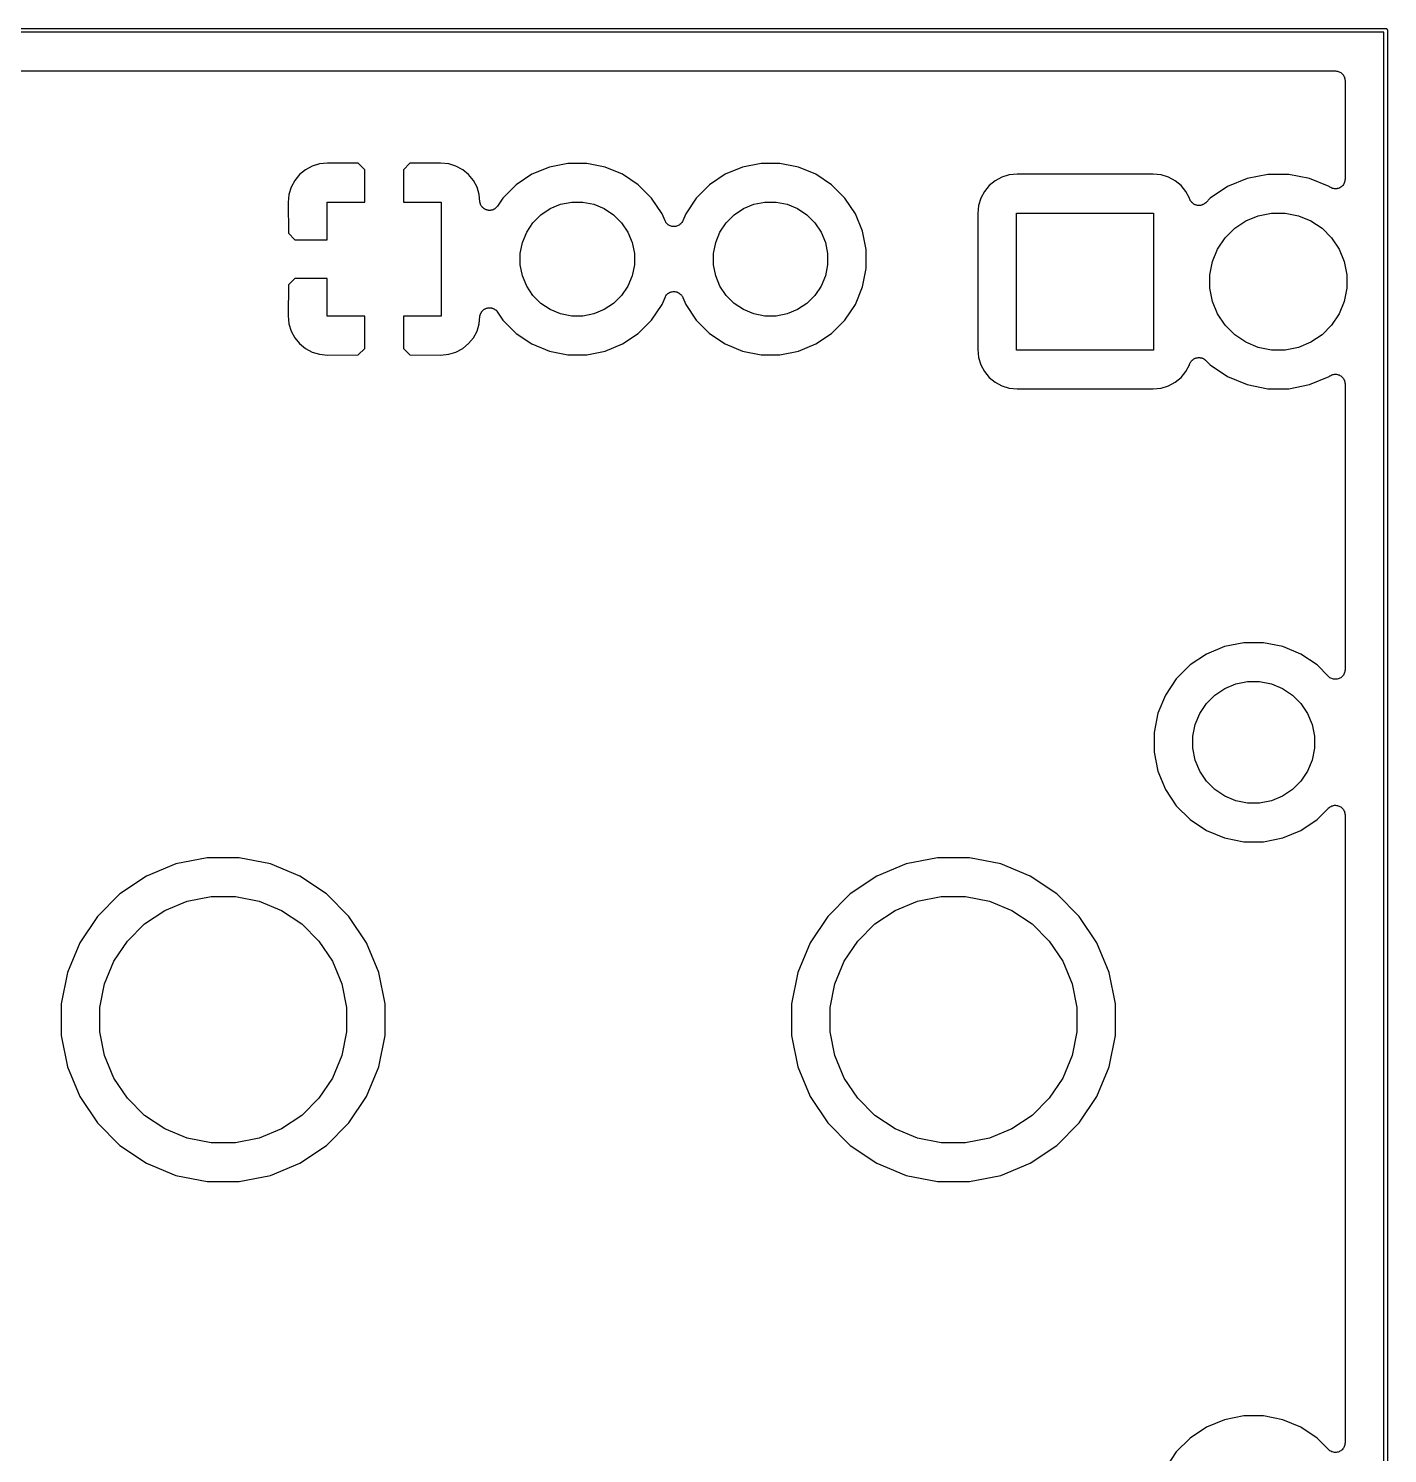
# Model space of a CAD drawing. Extents: x 19 to 115, y -142 to -17.
# Drawn here: x 97.56 to 115.42, y -35.38 to -16.65 of the extents above; entities that cross this region are included whole.
import ezdxf

# ---------------------------------------------------------------- set-up
doc = ezdxf.new("R2010")
doc.units = 0
doc.layers.add('BLACK', color=7, linetype='CONTINUOUS')

msp = doc.modelspace()

# ---------------------------------------------------------------- linework, layer by layer
at = {"layer": 'BLACK', "linetype": 'CONTINUOUS'}
for p, q in [((19.4312, -16.655), (115.399, -16.655)), ((115.399, -16.655), (115.4, -16.6549)), ((115.4, -16.6549), (115.401, -16.655)), ((115.401, -16.655), (115.401, -16.655)), ((115.401, -16.655), (115.405, -16.6554)), ((115.405, -16.6554), (115.41, -16.6568)), ((115.41, -16.6568), (115.414, -16.6591)), ((115.414, -16.6591), (115.418, -16.6622)), ((115.418, -16.6622), (115.421, -16.666)), ((115.421, -16.666), (115.423, -16.6704)), ((115.375, -16.705), (19.455, -16.705)), ((115.375, -142.215), (115.375, -16.705)), ((115.423, -16.6704), (115.425, -16.6751)), ((115.425, -16.6751), (115.425, -16.68)), ((115.425, -16.68), (115.425, -16.6812)), ((115.425, -16.6812), (115.425, -142.239)), ((20.09, -17.213), (114.74, -17.213)), ((114.74, -17.213), (114.741, -17.213)), ((114.741, -17.213), (114.741, -17.213)), ((114.741, -17.213), (114.741, -17.213)), ((114.741, -17.213), (114.742, -17.213)), ((114.742, -17.213), (114.754, -17.2143)), ((114.754, -17.2143), (114.766, -17.2156)), ((114.766, -17.2156), (114.766, -17.2157)), ((114.766, -17.2157), (114.766, -17.2158)), ((114.766, -17.2158), (114.778, -17.2194)), ((114.778, -17.2194), (114.789, -17.2229)), ((114.789, -17.2229), (114.79, -17.2231)), ((114.79, -17.2231), (114.79, -17.2233)), ((114.79, -17.2233), (114.8, -17.229)), ((114.8, -17.229), (114.811, -17.2347)), ((114.811, -17.2347), (114.811, -17.235)), ((114.811, -17.235), (114.812, -17.2352)), ((114.812, -17.2352), (114.821, -17.2429)), ((114.821, -17.2429), (114.83, -17.2505)), ((114.83, -17.2505), (114.83, -17.2509)), ((114.83, -17.2509), (114.831, -17.2511)), ((114.831, -17.2511), (114.838, -17.2605)), ((114.838, -17.2605), (114.846, -17.2697)), ((114.846, -17.2697), (114.846, -17.2701)), ((114.846, -17.2701), (114.846, -17.2705)), ((114.846, -17.2705), (114.852, -17.2811)), ((114.852, -17.2811), (114.857, -17.2916)), ((114.857, -17.2916), (114.858, -17.292)), ((114.858, -17.292), (114.858, -17.2924)), ((114.858, -17.2924), (114.861, -17.3039)), ((114.861, -17.3039), (114.865, -17.3153)), ((114.865, -17.3153), (114.865, -17.3158)), ((114.865, -17.3158), (114.865, -17.3162)), ((114.865, -17.3162), (114.866, -17.3281)), ((114.866, -17.3281), (114.867, -17.34)), ((114.867, -17.34), (114.867, -18.635)), ((101.201, -18.5106), (101.124, -18.5741)), ((101.29, -18.4634), (101.201, -18.5106)), ((101.385, -18.4344), (101.29, -18.4634)), ((101.491, -18.424), (101.385, -18.4344)), ((101.896, -18.4267), (101.491, -18.424)), ((101.981, -18.5114), (101.896, -18.4267)), ((101.981, -18.935), (101.981, -18.5114)), ((102.574, -18.4267), (102.489, -18.5114)), ((102.489, -18.5114), (102.489, -18.935)), ((102.979, -18.424), (102.574, -18.4267)), ((103.085, -18.4343), (102.979, -18.424)), ((103.18, -18.4634), (103.085, -18.4343)), ((103.269, -18.5106), (103.18, -18.4634)), ((103.346, -18.5741), (103.269, -18.5106)), ((104.408, -18.4753), (104.179, -18.5702)), ((104.651, -18.427), (104.408, -18.4753)), ((104.899, -18.427), (104.651, -18.427)), ((105.142, -18.4753), (104.899, -18.427)), ((105.371, -18.5702), (105.142, -18.4753)), ((106.948, -18.4753), (106.719, -18.5702)), ((107.191, -18.427), (106.948, -18.4753)), ((107.439, -18.427), (107.191, -18.427)), ((107.682, -18.4753), (107.439, -18.427)), ((107.911, -18.5702), (107.682, -18.4753)), ((101.061, -18.6514), (101.013, -18.7397)), ((101.124, -18.5741), (101.061, -18.6514)), ((103.409, -18.6514), (103.346, -18.5741)), ((103.457, -18.7397), (103.409, -18.6514)), ((103.973, -18.7079), (103.798, -18.8831)), ((104.179, -18.5702), (103.973, -18.7079)), ((105.577, -18.7078), (105.371, -18.5702)), ((105.752, -18.8831), (105.577, -18.7078)), ((106.513, -18.7079), (106.338, -18.8831)), ((106.719, -18.5702), (106.513, -18.7079)), ((108.117, -18.7078), (107.911, -18.5702)), ((108.292, -18.8831), (108.117, -18.7078)), ((110.189, -18.7191), (110.126, -18.7964)), ((110.266, -18.6556), (110.189, -18.7191)), ((110.355, -18.6084), (110.266, -18.6556)), ((110.45, -18.5794), (110.355, -18.6084)), ((110.556, -18.5689), (110.45, -18.5794)), ((112.344, -18.5689), (110.556, -18.5689)), ((112.45, -18.5793), (112.344, -18.5689)), ((112.545, -18.6084), (112.45, -18.5793)), ((112.634, -18.6556), (112.545, -18.6084)), ((112.711, -18.7191), (112.634, -18.6556)), ((112.774, -18.7964), (112.711, -18.7191)), ((113.579, -18.6261), (113.323, -18.7322)), ((113.851, -18.572), (113.579, -18.6261)), ((114.129, -18.572), (113.851, -18.572)), ((114.401, -18.6261), (114.129, -18.572)), ((114.657, -18.7322), (114.401, -18.6261)), ((114.829, -18.7257), (114.819, -18.7333)), ((114.837, -18.7159), (114.829, -18.7254)), ((114.829, -18.7254), (114.829, -18.7255)), ((114.829, -18.7255), (114.829, -18.7257)), ((114.845, -18.7068), (114.837, -18.7159)), ((114.851, -18.6956), (114.845, -18.7063)), ((114.845, -18.7063), (114.845, -18.7065)), ((114.845, -18.7065), (114.845, -18.7068)), ((114.857, -18.685), (114.851, -18.6956)), ((114.861, -18.6731), (114.857, -18.6845)), ((114.857, -18.6845), (114.857, -18.6848)), ((114.857, -18.6848), (114.857, -18.685)), ((114.864, -18.6614), (114.861, -18.6731)), ((114.866, -18.649), (114.864, -18.6609)), ((114.864, -18.6609), (114.864, -18.6611)), ((114.864, -18.6611), (114.864, -18.6614)), ((114.867, -18.6368), (114.866, -18.649)), ((114.867, -18.635), (114.867, -18.6362)), ((114.867, -18.6362), (114.867, -18.6362)), ((114.867, -18.6362), (114.867, -18.6362)), ((114.867, -18.6362), (114.867, -18.6368)), ((100.984, -18.8354), (100.974, -18.9408)), ((101.013, -18.7397), (100.984, -18.8354)), ((103.486, -18.8354), (103.457, -18.7397)), ((103.495, -18.9309), (103.486, -18.8354)), ((103.798, -18.8831), (103.727, -18.989)), ((105.89, -19.0891), (105.752, -18.8831)), ((106.338, -18.8831), (106.2, -19.0891)), ((108.43, -19.0891), (108.292, -18.8831)), ((110.078, -18.8847), (110.049, -18.9804)), ((110.126, -18.7964), (110.078, -18.8847)), ((112.822, -18.8847), (112.774, -18.7964)), ((112.824, -18.891), (112.822, -18.8847)), ((112.826, -18.8965), (112.824, -18.891)), ((112.827, -18.9021), (112.826, -18.8965)), ((112.831, -18.9079), (112.827, -18.9021)), ((112.833, -18.9139), (112.831, -18.9079)), ((113.092, -18.8863), (113.035, -18.9439)), ((113.323, -18.7322), (113.092, -18.8863)), ((114.669, -18.7406), (114.657, -18.7322)), ((114.68, -18.7463), (114.669, -18.7406)), ((114.691, -18.7521), (114.68, -18.7463)), ((114.691, -18.7522), (114.691, -18.7521)), ((114.691, -18.7523), (114.691, -18.7522)), ((114.703, -18.7558), (114.691, -18.7523)), ((114.714, -18.7594), (114.703, -18.7558)), ((114.715, -18.7594), (114.714, -18.7594)), ((114.715, -18.7595), (114.715, -18.7594)), ((114.727, -18.7607), (114.715, -18.7595)), ((114.739, -18.762), (114.727, -18.7607)), ((114.74, -18.762), (114.739, -18.762)), ((114.739, -18.762), (114.739, -18.762)), ((114.752, -18.7608), (114.74, -18.762)), ((114.764, -18.7598), (114.752, -18.7608)), ((114.776, -18.7561), (114.764, -18.7597)), ((114.764, -18.7597), (114.764, -18.7597)), ((114.764, -18.7597), (114.764, -18.7598)), ((114.788, -18.7528), (114.776, -18.7561)), ((114.799, -18.7469), (114.788, -18.7525)), ((114.788, -18.7525), (114.788, -18.7526)), ((114.788, -18.7526), (114.788, -18.7528)), ((114.81, -18.7413), (114.799, -18.7469)), ((114.819, -18.7333), (114.81, -18.741)), ((114.81, -18.741), (114.81, -18.7411)), ((114.81, -18.7411), (114.81, -18.7413)), ((100.974, -18.9408), (100.977, -19.3463)), ((101.485, -19.431), (101.485, -18.935)), ((101.485, -18.935), (101.981, -18.935)), ((102.489, -18.935), (102.985, -18.935)), ((102.985, -18.935), (102.985, -20.435)), ((103.496, -18.9368), (103.495, -18.9309)), ((103.497, -18.9428), (103.496, -18.9368)), ((103.499, -18.949), (103.497, -18.9428)), ((103.5, -18.9552), (103.499, -18.949)), ((103.502, -18.9608), (103.5, -18.9552)), ((103.504, -18.9666), (103.502, -18.9608)), ((103.507, -18.9722), (103.504, -18.9666)), ((103.509, -18.9782), (103.507, -18.9722)), ((103.513, -18.9832), (103.509, -18.9782)), ((103.515, -18.9885), (103.513, -18.9832)), ((103.52, -18.9935), (103.515, -18.9885)), ((103.523, -18.9988), (103.52, -18.9935)), ((103.527, -19.0031), (103.523, -18.9988)), ((103.531, -19.0077), (103.527, -19.0031)), ((103.536, -19.0118), (103.531, -19.0077)), ((103.541, -19.0164), (103.536, -19.0118)), ((103.546, -19.0197), (103.541, -19.0164)), ((103.55, -19.0236), (103.546, -19.0197)), ((103.556, -19.0266), (103.55, -19.0236)), ((103.561, -19.0302), (103.556, -19.0266)), ((103.567, -19.0326), (103.561, -19.0302)), ((103.572, -19.0354), (103.567, -19.0326)), ((103.578, -19.0373), (103.572, -19.0354)), ((103.584, -19.0398), (103.578, -19.0373)), ((103.59, -19.041), (103.584, -19.0398)), ((103.596, -19.0428), (103.59, -19.041)), ((103.602, -19.0435), (103.596, -19.0428)), ((103.608, -19.0448), (103.602, -19.0435)), ((103.614, -19.0448), (103.608, -19.0448)), ((103.62, -19.0455), (103.614, -19.0448)), ((103.627, -19.0449), (103.62, -19.0455)), ((103.633, -19.045), (103.627, -19.0449)), ((103.639, -19.0438), (103.633, -19.045)), ((103.645, -19.0433), (103.639, -19.0438)), ((103.651, -19.0415), (103.645, -19.0433)), ((103.657, -19.0403), (103.651, -19.0415)), ((103.663, -19.038), (103.657, -19.0403)), ((103.669, -19.0364), (103.663, -19.038)), ((103.674, -19.0334), (103.669, -19.0364)), ((103.68, -19.031), (103.674, -19.0334)), ((103.685, -19.0277), (103.68, -19.031)), ((103.691, -19.0249), (103.685, -19.0277)), ((103.696, -19.0209), (103.691, -19.0249)), ((103.701, -19.0174), (103.696, -19.0209)), ((103.705, -19.0132), (103.701, -19.0174)), ((103.71, -19.0095), (103.705, -19.0132)), ((103.714, -19.0046), (103.71, -19.0095)), ((103.719, -19.0001), (103.714, -19.0046)), ((103.722, -18.9951), (103.719, -19.0001)), ((103.726, -18.9905), (103.722, -18.9951)), ((103.727, -18.989), (103.726, -18.9905)), ((104.297, -19.1024), (104.42, -19.0204)), ((104.42, -19.0204), (104.556, -18.9638)), ((104.556, -18.9638), (104.701, -18.935)), ((104.701, -18.935), (104.849, -18.935)), ((104.849, -18.935), (104.994, -18.9638)), ((104.994, -18.9638), (105.13, -19.0204)), ((105.13, -19.0204), (105.253, -19.1024)), ((105.928, -19.1805), (105.89, -19.0891)), ((106.2, -19.0891), (106.162, -19.1805)), ((106.837, -19.1024), (106.96, -19.0204)), ((106.96, -19.0204), (107.096, -18.9638)), ((107.096, -18.9638), (107.241, -18.935)), ((107.241, -18.935), (107.389, -18.935)), ((107.389, -18.935), (107.534, -18.9638)), ((107.534, -18.9638), (107.67, -19.0204)), ((107.67, -19.0204), (107.793, -19.1024)), ((108.525, -19.3181), (108.43, -19.0891)), ((110.049, -18.9804), (110.039, -19.0862)), ((110.039, -19.0862), (110.039, -20.8738)), ((110.55, -20.88), (110.55, -19.08)), ((110.55, -19.08), (112.35, -19.08)), ((112.35, -19.08), (112.35, -20.88)), ((112.836, -18.9188), (112.833, -18.9139)), ((112.839, -18.924), (112.836, -18.9188)), ((112.843, -18.9291), (112.839, -18.924)), ((112.847, -18.9345), (112.843, -18.9291)), ((112.851, -18.9387), (112.847, -18.9345)), ((112.855, -18.9433), (112.851, -18.9387)), ((112.86, -18.9475), (112.855, -18.9433)), ((112.864, -18.9521), (112.86, -18.9475)), ((112.869, -18.9554), (112.864, -18.9521)), ((112.874, -18.9592), (112.869, -18.9554)), ((112.879, -18.9623), (112.874, -18.9592)), ((112.885, -18.9659), (112.879, -18.9623)), ((112.89, -18.9682), (112.885, -18.9659)), ((112.895, -18.971), (112.89, -18.9682)), ((112.902, -18.973), (112.895, -18.971)), ((112.908, -18.9755), (112.902, -18.973)), ((112.913, -18.9767), (112.908, -18.9755)), ((112.919, -18.9784), (112.913, -18.9767)), ((112.926, -18.9791), (112.919, -18.9784)), ((112.932, -18.9804), (112.926, -18.9791)), ((112.938, -18.9805), (112.932, -18.9804)), ((112.944, -18.9811), (112.938, -18.9805)), ((112.95, -18.9806), (112.944, -18.9811)), ((112.957, -18.9806), (112.95, -18.9806)), ((112.963, -18.9795), (112.957, -18.9806)), ((112.968, -18.979), (112.963, -18.9795)), ((112.975, -18.9771), (112.968, -18.979)), ((112.981, -18.9759), (112.975, -18.9771)), ((112.987, -18.9737), (112.981, -18.9759)), ((112.992, -18.972), (112.987, -18.9737)), ((112.998, -18.969), (112.992, -18.972)), ((113.004, -18.9666), (112.998, -18.969)), ((113.009, -18.9634), (113.004, -18.9666)), ((113.014, -18.9606), (113.009, -18.9634)), ((113.019, -18.9566), (113.014, -18.9606)), ((113.025, -18.953), (113.019, -18.9566)), ((113.029, -18.9489), (113.025, -18.953)), ((113.034, -18.9452), (113.029, -18.9489)), ((113.035, -18.9439), (113.034, -18.9452)), ((113.727, -19.1146), (113.901, -19.08)), ((113.901, -19.08), (114.079, -19.08)), ((114.079, -19.08), (114.253, -19.1146)), ((104.11, -19.3297), (104.192, -19.2069)), ((104.192, -19.2069), (104.297, -19.1024)), ((105.253, -19.1024), (105.358, -19.2069)), ((105.358, -19.2069), (105.44, -19.3297)), ((105.933, -19.1912), (105.928, -19.1805)), ((105.939, -19.202), (105.933, -19.1912)), ((105.939, -19.2021), (105.939, -19.202)), ((105.939, -19.2023), (105.939, -19.2021)), ((105.947, -19.2116), (105.939, -19.2023)), ((105.955, -19.2212), (105.947, -19.2116)), ((105.955, -19.2213), (105.955, -19.2212)), ((105.955, -19.2215), (105.955, -19.2213)), ((105.964, -19.2291), (105.955, -19.2215)), ((105.974, -19.237), (105.964, -19.2291)), ((105.974, -19.2371), (105.974, -19.237)), ((105.974, -19.2373), (105.974, -19.2371)), ((105.985, -19.243), (105.974, -19.2373)), ((105.996, -19.2489), (105.985, -19.243)), ((105.996, -19.249), (105.996, -19.2489)), ((105.996, -19.2489), (105.996, -19.2489)), ((106.007, -19.2526), (105.996, -19.249)), ((106.019, -19.2562), (106.007, -19.2526)), ((106.019, -19.2563), (106.019, -19.2562)), ((106.02, -19.2563), (106.019, -19.2563)), ((106.032, -19.2576), (106.02, -19.2563)), ((106.044, -19.2589), (106.032, -19.2576)), ((106.056, -19.2578), (106.044, -19.2589)), ((106.044, -19.2589), (106.044, -19.2588)), ((106.044, -19.2588), (106.044, -19.2589)), ((106.069, -19.2567), (106.056, -19.2578)), ((106.081, -19.2532), (106.069, -19.2566)), ((106.069, -19.2566), (106.069, -19.2566)), ((106.069, -19.2566), (106.069, -19.2567)), ((106.092, -19.2497), (106.081, -19.2532)), ((106.093, -19.2496), (106.092, -19.2497)), ((106.103, -19.2439), (106.093, -19.2495)), ((106.093, -19.2495), (106.093, -19.2496)), ((106.114, -19.2383), (106.103, -19.2439)), ((106.115, -19.2381), (106.114, -19.2383)), ((106.124, -19.2305), (106.115, -19.238)), ((106.115, -19.238), (106.115, -19.2381)), ((106.134, -19.2228), (106.124, -19.2305)), ((106.142, -19.2133), (106.134, -19.2225)), ((106.134, -19.2225), (106.134, -19.2226)), ((106.134, -19.2226), (106.134, -19.2228)), ((106.15, -19.2038), (106.142, -19.2133)), ((106.156, -19.1928), (106.15, -19.2034)), ((106.15, -19.2034), (106.15, -19.2036)), ((106.15, -19.2036), (106.15, -19.2038)), ((106.162, -19.1821), (106.156, -19.1928)), ((106.162, -19.1805), (106.162, -19.1817)), ((106.162, -19.1817), (106.162, -19.1817)), ((106.162, -19.1817), (106.162, -19.1817)), ((106.162, -19.1817), (106.162, -19.1821)), ((106.65, -19.3297), (106.732, -19.2069)), ((106.732, -19.2069), (106.837, -19.1024)), ((107.793, -19.1024), (107.898, -19.2069)), ((107.898, -19.2069), (107.98, -19.3297)), ((113.291, -19.4063), (113.416, -19.2809)), ((113.416, -19.2809), (113.564, -19.1824)), ((113.564, -19.1824), (113.727, -19.1146)), ((114.253, -19.1146), (114.416, -19.1824)), ((114.416, -19.1824), (114.564, -19.2809)), ((114.564, -19.2809), (114.689, -19.4063)), ((100.977, -19.3463), (101.061, -19.431)), ((101.061, -19.431), (101.485, -19.431)), ((104.025, -19.6111), (104.054, -19.4662)), ((104.054, -19.4662), (104.11, -19.3297)), ((105.44, -19.3297), (105.496, -19.4662)), ((105.496, -19.4662), (105.525, -19.6111)), ((106.565, -19.6111), (106.594, -19.4662)), ((106.594, -19.4662), (106.65, -19.3297)), ((107.98, -19.3297), (108.036, -19.4662)), ((108.036, -19.4662), (108.065, -19.6111)), ((108.573, -19.5611), (108.525, -19.3181)), ((113.192, -19.5537), (113.291, -19.4063)), ((114.689, -19.4063), (114.788, -19.5537)), ((104.025, -19.7589), (104.025, -19.6111)), ((105.525, -19.6111), (105.525, -19.7589)), ((106.565, -19.7589), (106.565, -19.6111)), ((108.065, -19.6111), (108.065, -19.7589)), ((108.573, -19.8089), (108.573, -19.5611)), ((113.125, -19.7175), (113.192, -19.5537)), ((114.788, -19.5537), (114.855, -19.7175)), ((104.054, -19.9038), (104.025, -19.7589)), ((105.525, -19.7589), (105.496, -19.9038)), ((106.594, -19.9038), (106.565, -19.7589)), ((108.065, -19.7589), (108.036, -19.9038)), ((108.525, -20.0519), (108.573, -19.8089)), ((113.09, -19.8914), (113.125, -19.7175)), ((114.855, -19.7175), (114.89, -19.8914)), ((100.977, -20.0237), (100.974, -20.4292)), ((101.061, -19.939), (100.977, -20.0237)), ((101.485, -19.939), (101.061, -19.939)), ((101.485, -20.435), (101.485, -19.939)), ((104.11, -20.0403), (104.054, -19.9038)), ((105.496, -19.9038), (105.44, -20.0403)), ((106.65, -20.0403), (106.594, -19.9038)), ((108.036, -19.9038), (107.98, -20.0403)), ((113.09, -20.0686), (113.09, -19.8914)), ((114.89, -19.8914), (114.89, -20.0686)), ((104.192, -20.1631), (104.11, -20.0403)), ((104.297, -20.2676), (104.192, -20.1631)), ((105.358, -20.1631), (105.253, -20.2676)), ((105.44, -20.0403), (105.358, -20.1631)), ((105.89, -20.2809), (105.928, -20.1895)), ((105.928, -20.1879), (105.934, -20.1773)), ((105.928, -20.1883), (105.928, -20.1879)), ((105.928, -20.1895), (105.928, -20.1883)), ((105.928, -20.1883), (105.928, -20.1883)), ((105.928, -20.1883), (105.928, -20.1883)), ((105.934, -20.1773), (105.94, -20.1666)), ((105.94, -20.1662), (105.948, -20.1569)), ((105.94, -20.1664), (105.94, -20.1662)), ((105.94, -20.1666), (105.94, -20.1664)), ((105.948, -20.1569), (105.956, -20.1475)), ((105.956, -20.1472), (105.966, -20.1395)), ((105.956, -20.1474), (105.956, -20.1472)), ((105.956, -20.1475), (105.956, -20.1474)), ((105.966, -20.1395), (105.975, -20.132)), ((105.975, -20.1319), (105.976, -20.1317)), ((105.975, -20.132), (105.975, -20.1319)), ((105.976, -20.1317), (105.987, -20.126)), ((105.987, -20.126), (105.997, -20.1205)), ((105.997, -20.1204), (105.998, -20.1203)), ((105.997, -20.1205), (105.997, -20.1204)), ((105.998, -20.1203), (106.009, -20.1169)), ((106.009, -20.1169), (106.021, -20.1134)), ((106.021, -20.1133), (106.033, -20.1123)), ((106.021, -20.1134), (106.021, -20.1133)), ((106.021, -20.1134), (106.021, -20.1134)), ((106.033, -20.1123), (106.046, -20.1111)), ((106.046, -20.1111), (106.046, -20.1112)), ((106.046, -20.1112), (106.046, -20.1111)), ((106.046, -20.1111), (106.058, -20.1124)), ((106.058, -20.1124), (106.07, -20.1137)), ((106.07, -20.1137), (106.071, -20.1137)), ((106.071, -20.1137), (106.071, -20.1138)), ((106.071, -20.1138), (106.082, -20.1174)), ((106.082, -20.1174), (106.094, -20.121)), ((106.094, -20.121), (106.094, -20.1211)), ((106.094, -20.1211), (106.094, -20.1211)), ((106.094, -20.1211), (106.105, -20.1269)), ((106.105, -20.1269), (106.116, -20.1327)), ((106.116, -20.1327), (106.116, -20.1329)), ((106.116, -20.1329), (106.116, -20.133)), ((106.116, -20.133), (106.125, -20.1406)), ((106.125, -20.1406), (106.135, -20.1485)), ((106.135, -20.1485), (106.135, -20.1487)), ((106.135, -20.1487), (106.135, -20.1488)), ((106.135, -20.1488), (106.143, -20.1582)), ((106.143, -20.1582), (106.151, -20.1677)), ((106.151, -20.1677), (106.151, -20.1679)), ((106.151, -20.1679), (106.151, -20.168)), ((106.151, -20.168), (106.157, -20.1787)), ((106.157, -20.1787), (106.162, -20.1895)), ((106.162, -20.1895), (106.2, -20.2809)), ((106.732, -20.1631), (106.65, -20.0403)), ((106.837, -20.2676), (106.732, -20.1631)), ((107.898, -20.1631), (107.793, -20.2676)), ((107.98, -20.0403), (107.898, -20.1631)), ((108.43, -20.2809), (108.525, -20.0519)), ((113.125, -20.2425), (113.09, -20.0686)), ((114.89, -20.0686), (114.855, -20.2425)), ((103.5, -20.4131), (103.503, -20.4075)), ((103.503, -20.4075), (103.505, -20.4018)), ((103.505, -20.4018), (103.508, -20.3962)), ((103.508, -20.3962), (103.51, -20.3903)), ((103.51, -20.3903), (103.514, -20.3853)), ((103.514, -20.3853), (103.516, -20.38)), ((103.516, -20.38), (103.521, -20.3751)), ((103.521, -20.3751), (103.524, -20.3698)), ((103.524, -20.3698), (103.528, -20.3656)), ((103.528, -20.3656), (103.532, -20.361)), ((103.532, -20.361), (103.537, -20.357)), ((103.537, -20.357), (103.542, -20.3525)), ((103.542, -20.3525), (103.547, -20.3492)), ((103.547, -20.3492), (103.552, -20.3454)), ((103.552, -20.3454), (103.557, -20.3424)), ((103.557, -20.3424), (103.563, -20.3389)), ((103.563, -20.3389), (103.568, -20.3367)), ((103.568, -20.3367), (103.574, -20.3339)), ((103.574, -20.3339), (103.58, -20.3321)), ((103.58, -20.3321), (103.586, -20.3297)), ((103.586, -20.3297), (103.592, -20.3285)), ((103.592, -20.3285), (103.597, -20.3268)), ((103.597, -20.3268), (103.604, -20.3262)), ((103.604, -20.3262), (103.61, -20.325)), ((103.61, -20.325), (103.616, -20.3251)), ((103.616, -20.3251), (103.622, -20.3245)), ((103.622, -20.3245), (103.628, -20.3252)), ((103.628, -20.3252), (103.635, -20.3252)), ((103.635, -20.3252), (103.641, -20.3264)), ((103.641, -20.3264), (103.647, -20.327)), ((103.647, -20.327), (103.653, -20.3289)), ((103.653, -20.3289), (103.659, -20.3302)), ((103.659, -20.3302), (103.665, -20.3325)), ((103.665, -20.3325), (103.67, -20.3343)), ((103.67, -20.3343), (103.676, -20.3373)), ((103.676, -20.3373), (103.682, -20.3398)), ((103.682, -20.3398), (103.687, -20.3432)), ((103.687, -20.3432), (103.692, -20.346)), ((103.692, -20.346), (103.697, -20.3501)), ((103.697, -20.3501), (103.702, -20.3537)), ((103.702, -20.3537), (103.707, -20.358)), ((103.707, -20.358), (103.711, -20.3618)), ((103.711, -20.3618), (103.715, -20.3667)), ((103.715, -20.3667), (103.72, -20.3713)), ((103.72, -20.3713), (103.723, -20.3763)), ((103.723, -20.3763), (103.727, -20.381)), ((103.727, -20.381), (103.798, -20.4869)), ((104.42, -20.3496), (104.297, -20.2676)), ((104.556, -20.4062), (104.42, -20.3496)), ((104.701, -20.435), (104.556, -20.4062)), ((104.994, -20.4062), (104.849, -20.435)), ((105.13, -20.3496), (104.994, -20.4062)), ((105.253, -20.2676), (105.13, -20.3496)), ((105.752, -20.4869), (105.89, -20.2809)), ((106.2, -20.2809), (106.338, -20.4869)), ((106.96, -20.3496), (106.837, -20.2676)), ((107.096, -20.4062), (106.96, -20.3496)), ((107.241, -20.435), (107.096, -20.4062)), ((107.534, -20.4062), (107.389, -20.435)), ((107.67, -20.3496), (107.534, -20.4062)), ((107.793, -20.2676), (107.67, -20.3496)), ((108.292, -20.4869), (108.43, -20.2809)), ((113.192, -20.4063), (113.125, -20.2425)), ((113.291, -20.5537), (113.192, -20.4063)), ((114.788, -20.4063), (114.689, -20.5537)), ((114.855, -20.2425), (114.788, -20.4063)), ((100.974, -20.4292), (100.984, -20.5346)), ((100.984, -20.5346), (101.013, -20.6303)), ((101.981, -20.435), (101.485, -20.435)), ((101.981, -20.8586), (101.981, -20.435)), ((102.985, -20.435), (102.489, -20.435)), ((102.489, -20.435), (102.489, -20.8586)), ((103.457, -20.6303), (103.486, -20.5346)), ((103.486, -20.5346), (103.495, -20.4391)), ((103.495, -20.4373), (103.496, -20.4314)), ((103.495, -20.4391), (103.495, -20.4373)), ((103.496, -20.4314), (103.497, -20.4254)), ((103.497, -20.4254), (103.499, -20.4193)), ((103.499, -20.4193), (103.5, -20.4131)), ((103.798, -20.4869), (103.973, -20.6621)), ((104.849, -20.435), (104.701, -20.435)), ((105.577, -20.6622), (105.752, -20.4869)), ((106.338, -20.4869), (106.513, -20.6621)), ((107.389, -20.435), (107.241, -20.435)), ((108.117, -20.6622), (108.292, -20.4869)), ((113.416, -20.6791), (113.291, -20.5537)), ((114.689, -20.5537), (114.564, -20.6791)), ((101.013, -20.6303), (101.061, -20.7186)), ((101.061, -20.7186), (101.124, -20.7959)), ((103.346, -20.7959), (103.409, -20.7186)), ((103.409, -20.7186), (103.457, -20.6303)), ((103.973, -20.6621), (104.179, -20.7998)), ((105.371, -20.7998), (105.577, -20.6622)), ((106.513, -20.6621), (106.719, -20.7998)), ((107.911, -20.7998), (108.117, -20.6622)), ((113.564, -20.7776), (113.416, -20.6791)), ((113.727, -20.8454), (113.564, -20.7776)), ((114.416, -20.7776), (114.253, -20.8454)), ((114.564, -20.6791), (114.416, -20.7776)), ((101.124, -20.7959), (101.201, -20.8594)), ((101.201, -20.8594), (101.29, -20.9066)), ((101.29, -20.9066), (101.385, -20.9356)), ((101.385, -20.9356), (101.491, -20.946)), ((101.491, -20.946), (101.896, -20.9433)), ((101.896, -20.9433), (101.981, -20.8586)), ((102.489, -20.8586), (102.574, -20.9433)), ((102.574, -20.9433), (102.979, -20.946)), ((102.979, -20.946), (103.085, -20.9356)), ((103.085, -20.9356), (103.18, -20.9066)), ((103.18, -20.9066), (103.269, -20.8594)), ((103.269, -20.8594), (103.346, -20.7959)), ((104.179, -20.7998), (104.408, -20.8947)), ((104.408, -20.8947), (104.651, -20.943)), ((104.651, -20.943), (104.899, -20.943)), ((104.899, -20.943), (105.142, -20.8947)), ((105.142, -20.8947), (105.371, -20.7998)), ((106.719, -20.7998), (106.948, -20.8947)), ((106.948, -20.8947), (107.191, -20.943)), ((107.191, -20.943), (107.439, -20.943)), ((107.439, -20.943), (107.682, -20.8947)), ((107.682, -20.8947), (107.911, -20.7998)), ((110.039, -20.8738), (110.049, -20.9796)), ((112.35, -20.88), (110.55, -20.88)), ((113.901, -20.88), (113.727, -20.8454)), ((114.079, -20.88), (113.901, -20.88)), ((114.253, -20.8454), (114.079, -20.88)), ((110.049, -20.9796), (110.078, -21.0753)), ((110.078, -21.0753), (110.126, -21.1636)), ((112.774, -21.1636), (112.822, -21.0753)), ((112.822, -21.0753), (112.824, -21.069)), ((112.824, -21.0673), (112.826, -21.0619)), ((112.824, -21.069), (112.824, -21.0673)), ((112.826, -21.0619), (112.828, -21.0562)), ((112.828, -21.0562), (112.831, -21.0505)), ((112.831, -21.0505), (112.834, -21.0445)), ((112.834, -21.0445), (112.837, -21.0397)), ((112.837, -21.0397), (112.84, -21.0345)), ((112.84, -21.0345), (112.844, -21.0295)), ((112.844, -21.0295), (112.848, -21.0241)), ((112.848, -21.0241), (112.852, -21.02)), ((112.852, -21.02), (112.856, -21.0154)), ((112.856, -21.0154), (112.861, -21.0113)), ((112.861, -21.0113), (112.866, -21.0068)), ((112.866, -21.0068), (112.871, -21.0036)), ((112.871, -21.0036), (112.875, -20.9998)), ((112.875, -20.9998), (112.881, -20.9968)), ((112.881, -20.9968), (112.886, -20.9932)), ((112.886, -20.9932), (112.892, -20.991)), ((112.892, -20.991), (112.897, -20.9883)), ((112.897, -20.9883), (112.903, -20.9864)), ((112.903, -20.9864), (112.909, -20.984)), ((112.909, -20.984), (112.915, -20.9829)), ((112.915, -20.9829), (112.921, -20.9812)), ((112.921, -20.9812), (112.927, -20.9806)), ((112.927, -20.9806), (112.934, -20.9794)), ((112.934, -20.9794), (112.94, -20.9794)), ((112.94, -20.9794), (112.945, -20.9789)), ((112.945, -20.9789), (112.952, -20.9795)), ((112.952, -20.9795), (112.959, -20.9796)), ((112.959, -20.9796), (112.964, -20.9808)), ((112.964, -20.9808), (112.97, -20.9814)), ((112.97, -20.9814), (112.976, -20.9833)), ((112.976, -20.9833), (112.983, -20.9846)), ((112.983, -20.9846), (112.988, -20.9869)), ((112.988, -20.9869), (112.994, -20.9886)), ((112.994, -20.9886), (113, -20.9917)), ((113, -20.9917), (113.006, -20.9942)), ((113.006, -20.9942), (113.011, -20.9975)), ((113.011, -20.9975), (113.016, -21.0003)), ((113.016, -21.0003), (113.021, -21.0045)), ((113.021, -21.0045), (113.026, -21.0081)), ((113.026, -21.0081), (113.03, -21.0123)), ((113.03, -21.0123), (113.035, -21.0161)), ((113.035, -21.0161), (113.092, -21.0737)), ((113.092, -21.0737), (113.323, -21.2278)), ((110.126, -21.1636), (110.189, -21.2409)), ((110.189, -21.2409), (110.266, -21.3044)), ((110.266, -21.3044), (110.355, -21.3516)), ((112.545, -21.3516), (112.634, -21.3044)), ((112.634, -21.3044), (112.711, -21.2409)), ((112.711, -21.2409), (112.774, -21.1636)), ((113.323, -21.2278), (113.579, -21.3339)), ((113.579, -21.3339), (113.851, -21.388)), ((114.129, -21.388), (114.401, -21.3339)), ((114.401, -21.3339), (114.657, -21.2278)), ((114.657, -21.2278), (114.669, -21.2194)), ((114.669, -21.2194), (114.67, -21.2187)), ((114.67, -21.2187), (114.671, -21.2184)), ((114.67, -21.2187), (114.67, -21.2187)), ((114.67, -21.2187), (114.67, -21.2187)), ((114.671, -21.2184), (114.682, -21.2128)), ((114.682, -21.2128), (114.692, -21.2072)), ((114.692, -21.2072), (114.693, -21.2072)), ((114.693, -21.207), (114.705, -21.2036)), ((114.693, -21.2072), (114.693, -21.207)), ((114.705, -21.2036), (114.716, -21.2002)), ((114.716, -21.2002), (114.717, -21.2001)), ((114.716, -21.2002), (114.716, -21.2002)), ((114.717, -21.2001), (114.729, -21.1991)), ((114.729, -21.1991), (114.741, -21.198)), ((114.741, -21.198), (114.741, -21.198)), ((114.741, -21.198), (114.741, -21.198)), ((114.741, -21.198), (114.754, -21.1993)), ((114.754, -21.1993), (114.766, -21.2006)), ((114.766, -21.2006), (114.766, -21.2007)), ((114.766, -21.2007), (114.766, -21.2007)), ((114.766, -21.2007), (114.778, -21.2044)), ((114.778, -21.2044), (114.789, -21.2079)), ((114.789, -21.2079), (114.789, -21.208)), ((114.789, -21.208), (114.79, -21.2081)), ((114.79, -21.2081), (114.8, -21.214)), ((114.8, -21.214), (114.811, -21.2197)), ((114.811, -21.2197), (114.811, -21.2199)), ((114.811, -21.2199), (114.811, -21.22)), ((114.811, -21.22), (114.821, -21.2278)), ((114.821, -21.2278), (114.83, -21.2355)), ((114.83, -21.2355), (114.83, -21.2357)), ((114.83, -21.2357), (114.831, -21.2359)), ((114.831, -21.2359), (114.838, -21.2453)), ((114.838, -21.2453), (114.846, -21.2547)), ((114.846, -21.2547), (114.846, -21.255)), ((114.846, -21.255), (114.846, -21.2552)), ((114.846, -21.2552), (114.852, -21.2659)), ((114.852, -21.2659), (114.857, -21.2766)), ((114.857, -21.2766), (114.857, -21.2769)), ((114.857, -21.2769), (114.858, -21.2771)), ((114.858, -21.2771), (114.861, -21.2888)), ((114.861, -21.2888), (114.865, -21.3003)), ((114.865, -21.3003), (114.865, -21.3006)), ((114.865, -21.3006), (114.865, -21.3009)), ((114.865, -21.3009), (114.866, -21.3131)), ((114.866, -21.3131), (114.867, -21.325)), ((114.867, -21.325), (114.867, -25.0806)), ((110.355, -21.3516), (110.45, -21.3806)), ((110.45, -21.3806), (110.556, -21.3911)), ((110.556, -21.3911), (112.344, -21.3911)), ((112.344, -21.3911), (112.45, -21.3806)), ((112.45, -21.3806), (112.545, -21.3516)), ((113.851, -21.388), (114.129, -21.388)), ((113.045, -24.8759), (112.831, -25.019)), ((113.283, -24.7773), (113.045, -24.8759)), ((113.536, -24.727), (113.283, -24.7773)), ((113.794, -24.727), (113.536, -24.727)), ((114.047, -24.7773), (113.794, -24.727)), ((114.285, -24.8759), (114.047, -24.7773)), ((114.499, -25.019), (114.285, -24.8759)), ((112.831, -25.019), (112.649, -25.2012)), ((114.65, -25.1704), (114.499, -25.019)), ((114.867, -25.0824), (114.866, -25.0945)), ((114.867, -25.0806), (114.867, -25.0819)), ((114.867, -25.0819), (114.867, -25.0819)), ((114.867, -25.0819), (114.867, -25.082)), ((114.867, -25.082), (114.867, -25.0824)), ((112.649, -25.2012), (112.506, -25.4154)), ((113.286, -25.326), (113.432, -25.2657)), ((113.432, -25.2657), (113.586, -25.235)), ((113.586, -25.235), (113.744, -25.235)), ((113.744, -25.235), (113.898, -25.2657)), ((113.898, -25.2657), (114.044, -25.326)), ((114.66, -25.1782), (114.65, -25.1704)), ((114.669, -25.1859), (114.66, -25.1782)), ((114.669, -25.186), (114.669, -25.1859)), ((114.669, -25.1861), (114.669, -25.186)), ((114.68, -25.1918), (114.669, -25.1861)), ((114.691, -25.1977), (114.68, -25.1918)), ((114.691, -25.1979), (114.691, -25.1977)), ((114.691, -25.1977), (114.691, -25.1977)), ((114.703, -25.2014), (114.691, -25.1979)), ((114.714, -25.205), (114.703, -25.2014)), ((114.715, -25.205), (114.714, -25.205)), ((114.715, -25.2051), (114.715, -25.205)), ((114.727, -25.2063), (114.715, -25.2051)), ((114.739, -25.2076), (114.727, -25.2063)), ((114.74, -25.2076), (114.739, -25.2076)), ((114.739, -25.2076), (114.739, -25.2076)), ((114.752, -25.2065), (114.74, -25.2076)), ((114.764, -25.2054), (114.752, -25.2065)), ((114.776, -25.2018), (114.764, -25.2053)), ((114.764, -25.2053), (114.764, -25.2053)), ((114.764, -25.2053), (114.764, -25.2054)), ((114.788, -25.1984), (114.776, -25.2018)), ((114.799, -25.1925), (114.788, -25.1982)), ((114.788, -25.1982), (114.788, -25.1983)), ((114.788, -25.1983), (114.788, -25.1984)), ((114.81, -25.1869), (114.799, -25.1925)), ((114.819, -25.1789), (114.81, -25.1866)), ((114.81, -25.1866), (114.81, -25.1867)), ((114.81, -25.1867), (114.81, -25.1869)), ((114.829, -25.1713), (114.819, -25.1789)), ((114.837, -25.1616), (114.829, -25.171)), ((114.829, -25.171), (114.829, -25.1712)), ((114.829, -25.1712), (114.829, -25.1713)), ((114.845, -25.1524), (114.837, -25.1616)), ((114.851, -25.1413), (114.845, -25.152)), ((114.845, -25.152), (114.845, -25.1522)), ((114.845, -25.1522), (114.845, -25.1524)), ((114.857, -25.1306), (114.851, -25.1413)), ((114.861, -25.1187), (114.857, -25.1302)), ((114.857, -25.1302), (114.857, -25.1304)), ((114.857, -25.1304), (114.857, -25.1306)), ((114.864, -25.107), (114.861, -25.1187)), ((114.866, -25.0945), (114.864, -25.1066)), ((114.864, -25.1066), (114.864, -25.1068)), ((114.864, -25.1068), (114.864, -25.107)), ((112.506, -25.4154), (112.407, -25.6535)), ((113.044, -25.525), (113.155, -25.4136)), ((113.155, -25.4136), (113.286, -25.326)), ((114.044, -25.326), (114.175, -25.4136)), ((114.175, -25.4136), (114.286, -25.525)), ((112.407, -25.6535), (112.357, -25.9062)), ((112.956, -25.6561), (113.044, -25.525)), ((114.286, -25.525), (114.374, -25.6561)), ((112.865, -25.9562), (112.896, -25.8016)), ((112.896, -25.8016), (112.956, -25.6561)), ((114.374, -25.6561), (114.434, -25.8016)), ((114.434, -25.8016), (114.465, -25.9562)), ((112.357, -25.9062), (112.357, -26.1638)), ((112.865, -26.1138), (112.865, -25.9562)), ((114.465, -25.9562), (114.465, -26.1138)), ((112.357, -26.1638), (112.407, -26.4165)), ((112.896, -26.2684), (112.865, -26.1138)), ((114.465, -26.1138), (114.434, -26.2684)), ((112.956, -26.4139), (112.896, -26.2684)), ((114.434, -26.2684), (114.374, -26.4139)), ((112.407, -26.4165), (112.506, -26.6546)), ((113.044, -26.545), (112.956, -26.4139)), ((113.155, -26.6564), (113.044, -26.545)), ((114.286, -26.545), (114.175, -26.6564)), ((114.374, -26.4139), (114.286, -26.545)), ((112.506, -26.6546), (112.649, -26.8688)), ((113.286, -26.744), (113.155, -26.6564)), ((113.432, -26.8043), (113.286, -26.744)), ((114.044, -26.744), (113.898, -26.8043)), ((114.175, -26.6564), (114.044, -26.744)), ((112.649, -26.8688), (112.831, -27.051)), ((113.586, -26.835), (113.432, -26.8043)), ((113.744, -26.835), (113.586, -26.835)), ((113.898, -26.8043), (113.744, -26.835)), ((114.499, -27.051), (114.65, -26.8996)), ((114.65, -26.8996), (114.651, -26.8987)), ((114.651, -26.8983), (114.661, -26.8908)), ((114.651, -26.8986), (114.651, -26.8983)), ((114.651, -26.8987), (114.651, -26.8986)), ((114.651, -26.8987), (114.651, -26.8987)), ((114.661, -26.8908), (114.67, -26.8831)), ((114.67, -26.8831), (114.671, -26.883)), ((114.671, -26.8829), (114.682, -26.8773)), ((114.671, -26.883), (114.671, -26.8829)), ((114.682, -26.8773), (114.692, -26.8716)), ((114.692, -26.8716), (114.693, -26.8716)), ((114.693, -26.8715), (114.705, -26.868)), ((114.693, -26.8716), (114.693, -26.8715)), ((114.705, -26.868), (114.716, -26.8646)), ((114.716, -26.8646), (114.716, -26.8646)), ((114.716, -26.8646), (114.717, -26.8646)), ((114.717, -26.8646), (114.729, -26.8635)), ((114.729, -26.8635), (114.741, -26.8624)), ((114.741, -26.8624), (114.741, -26.8624)), ((114.741, -26.8624), (114.741, -26.8624)), ((114.741, -26.8624), (114.753, -26.8637)), ((114.753, -26.8637), (114.766, -26.865)), ((114.766, -26.865), (114.766, -26.8651)), ((114.766, -26.8651), (114.766, -26.8651)), ((114.766, -26.8651), (114.778, -26.8687)), ((114.778, -26.8687), (114.789, -26.8723)), ((114.789, -26.8723), (114.789, -26.8724)), ((114.789, -26.8724), (114.79, -26.8725)), ((114.79, -26.8725), (114.8, -26.8783)), ((114.8, -26.8783), (114.811, -26.8841)), ((114.811, -26.8841), (114.811, -26.8842)), ((114.811, -26.8842), (114.811, -26.8844)), ((114.811, -26.8844), (114.821, -26.8922)), ((114.821, -26.8922), (114.83, -26.8999)), ((114.83, -26.8999), (114.83, -26.9001)), ((114.83, -26.9001), (114.83, -26.9002)), ((114.83, -26.9002), (114.838, -26.9097)), ((114.838, -26.9097), (114.846, -26.9191)), ((114.846, -26.9191), (114.846, -26.9193)), ((114.846, -26.9193), (114.846, -26.9195)), ((114.846, -26.9195), (114.852, -26.9303)), ((114.852, -26.9303), (114.857, -26.941)), ((114.857, -26.941), (114.857, -26.9412)), ((114.857, -26.9412), (114.858, -26.9414)), ((114.858, -26.9414), (114.861, -26.953)), ((114.861, -26.953), (114.865, -26.9647)), ((114.865, -26.9647), (114.865, -26.965)), ((114.865, -26.965), (114.865, -26.9652)), ((114.865, -26.9652), (114.866, -26.9772)), ((112.831, -27.051), (113.045, -27.1941)), ((114.285, -27.1941), (114.499, -27.051)), ((114.866, -26.9772), (114.867, -26.9894)), ((114.867, -26.9894), (114.867, -35.2406)), ((113.045, -27.1941), (113.283, -27.2927)), ((113.283, -27.2927), (113.536, -27.343)), ((113.794, -27.343), (114.047, -27.2927)), ((114.047, -27.2927), (114.285, -27.1941)), ((113.536, -27.343), (113.794, -27.343)), ((99.4993, -27.6338), (99.112, -27.7942)), ((99.9104, -27.552), (99.4993, -27.6338)), ((100.33, -27.552), (99.9104, -27.552)), ((100.741, -27.6338), (100.33, -27.552)), ((101.128, -27.7942), (100.741, -27.6338)), ((109.099, -27.6338), (108.712, -27.7942)), ((109.51, -27.552), (109.099, -27.6338)), ((109.93, -27.552), (109.51, -27.552)), ((110.341, -27.6338), (109.93, -27.552)), ((110.728, -27.7942), (110.341, -27.6338)), ((99.112, -27.7942), (98.7635, -28.0271)), ((101.477, -28.0271), (101.128, -27.7942)), ((108.712, -27.7942), (108.363, -28.0271)), ((111.077, -28.0271), (110.728, -27.7942)), ((98.7635, -28.0271), (98.4671, -28.3235)), ((99.6475, -28.1223), (99.9604, -28.06)), ((99.9604, -28.06), (100.28, -28.06)), ((100.28, -28.06), (100.593, -28.1223)), ((101.773, -28.3235), (101.477, -28.0271)), ((108.363, -28.0271), (108.067, -28.3235)), ((109.247, -28.1223), (109.56, -28.06)), ((109.56, -28.06), (109.88, -28.06)), ((109.88, -28.06), (110.193, -28.1223)), ((111.373, -28.3235), (111.077, -28.0271)), ((99.0873, -28.4217), (99.3526, -28.2444)), ((99.3526, -28.2444), (99.6475, -28.1223)), ((100.593, -28.1223), (100.887, -28.2444)), ((100.887, -28.2444), (101.153, -28.4217)), ((108.687, -28.4217), (108.953, -28.2444)), ((108.953, -28.2444), (109.247, -28.1223)), ((110.193, -28.1223), (110.487, -28.2444)), ((110.487, -28.2444), (110.753, -28.4217)), ((98.4671, -28.3235), (98.2342, -28.672)), ((98.8617, -28.6473), (99.0873, -28.4217)), ((101.153, -28.4217), (101.378, -28.6473)), ((102.006, -28.672), (101.773, -28.3235)), ((108.067, -28.3235), (107.834, -28.672)), ((108.462, -28.6473), (108.687, -28.4217)), ((110.753, -28.4217), (110.978, -28.6473)), ((111.606, -28.672), (111.373, -28.3235)), ((98.6844, -28.9126), (98.8617, -28.6473)), ((101.378, -28.6473), (101.556, -28.9126)), ((108.284, -28.9126), (108.462, -28.6473)), ((110.978, -28.6473), (111.156, -28.9126)), ((98.2342, -28.672), (98.0738, -29.0593)), ((102.166, -29.0593), (102.006, -28.672)), ((107.834, -28.672), (107.674, -29.0593)), ((111.766, -29.0593), (111.606, -28.672)), ((98.5623, -29.2075), (98.6844, -28.9126)), ((101.556, -28.9126), (101.678, -29.2075)), ((108.162, -29.2075), (108.284, -28.9126)), ((111.156, -28.9126), (111.278, -29.2075)), ((98.0738, -29.0593), (97.992, -29.4704)), ((98.5, -29.5204), (98.5623, -29.2075)), ((101.678, -29.2075), (101.74, -29.5204)), ((102.248, -29.4704), (102.166, -29.0593)), ((107.674, -29.0593), (107.592, -29.4704)), ((108.1, -29.5204), (108.162, -29.2075)), ((111.278, -29.2075), (111.34, -29.5204)), ((111.848, -29.4704), (111.766, -29.0593)), ((97.992, -29.4704), (97.992, -29.8896)), ((98.5, -29.8396), (98.5, -29.5204)), ((101.74, -29.5204), (101.74, -29.8396)), ((102.248, -29.8896), (102.248, -29.4704)), ((107.592, -29.4704), (107.592, -29.8896)), ((108.1, -29.8396), (108.1, -29.5204)), ((111.34, -29.5204), (111.34, -29.8396)), ((111.848, -29.8896), (111.848, -29.4704)), ((97.992, -29.8896), (98.0738, -30.3007)), ((98.5623, -30.1525), (98.5, -29.8396)), ((101.74, -29.8396), (101.678, -30.1525)), ((102.166, -30.3007), (102.248, -29.8896)), ((107.592, -29.8896), (107.674, -30.3007)), ((108.162, -30.1525), (108.1, -29.8396)), ((111.34, -29.8396), (111.278, -30.1525)), ((111.766, -30.3007), (111.848, -29.8896)), ((98.0738, -30.3007), (98.2342, -30.688)), ((98.6844, -30.4474), (98.5623, -30.1525)), ((101.678, -30.1525), (101.556, -30.4474)), ((102.006, -30.688), (102.166, -30.3007)), ((107.674, -30.3007), (107.834, -30.688)), ((108.284, -30.4474), (108.162, -30.1525)), ((111.278, -30.1525), (111.156, -30.4474)), ((111.606, -30.688), (111.766, -30.3007)), ((98.8617, -30.7127), (98.6844, -30.4474)), ((101.556, -30.4474), (101.378, -30.7127)), ((108.462, -30.7127), (108.284, -30.4474)), ((111.156, -30.4474), (110.978, -30.7127)), ((98.2342, -30.688), (98.4671, -31.0365)), ((101.773, -31.0365), (102.006, -30.688)), ((107.834, -30.688), (108.067, -31.0365)), ((111.373, -31.0365), (111.606, -30.688)), ((99.0873, -30.9383), (98.8617, -30.7127)), ((101.378, -30.7127), (101.153, -30.9383)), ((108.687, -30.9383), (108.462, -30.7127)), ((110.978, -30.7127), (110.753, -30.9383)), ((98.4671, -31.0365), (98.7635, -31.3329)), ((99.3526, -31.1156), (99.0873, -30.9383)), ((101.153, -30.9383), (100.887, -31.1156)), ((101.477, -31.3329), (101.773, -31.0365)), ((108.067, -31.0365), (108.363, -31.3329)), ((108.953, -31.1156), (108.687, -30.9383)), ((110.753, -30.9383), (110.487, -31.1156)), ((111.077, -31.3329), (111.373, -31.0365)), ((99.6475, -31.2377), (99.3526, -31.1156)), ((99.9604, -31.3), (99.6475, -31.2377)), ((100.593, -31.2377), (100.28, -31.3)), ((100.887, -31.1156), (100.593, -31.2377)), ((109.247, -31.2377), (108.953, -31.1156)), ((109.56, -31.3), (109.247, -31.2377)), ((110.193, -31.2377), (109.88, -31.3)), ((110.487, -31.1156), (110.193, -31.2377)), ((98.7635, -31.3329), (99.112, -31.5658)), ((100.28, -31.3), (99.9604, -31.3)), ((101.128, -31.5658), (101.477, -31.3329)), ((108.363, -31.3329), (108.712, -31.5658)), ((109.88, -31.3), (109.56, -31.3)), ((110.728, -31.5658), (111.077, -31.3329)), ((99.112, -31.5658), (99.4993, -31.7262)), ((100.741, -31.7262), (101.128, -31.5658)), ((108.712, -31.5658), (109.099, -31.7262)), ((110.341, -31.7262), (110.728, -31.5658)), ((99.4993, -31.7262), (99.9104, -31.808)), ((99.9104, -31.808), (100.33, -31.808)), ((100.33, -31.808), (100.741, -31.7262)), ((109.099, -31.7262), (109.51, -31.808)), ((109.51, -31.808), (109.93, -31.808)), ((109.93, -31.808), (110.341, -31.7262)), ((113.283, -34.9373), (113.045, -35.0359)), ((113.536, -34.887), (113.283, -34.9373)), ((113.794, -34.887), (113.536, -34.887)), ((114.047, -34.9373), (113.794, -34.887)), ((114.285, -35.0359), (114.047, -34.9373)), ((112.831, -35.179), (112.649, -35.3612)), ((113.045, -35.0359), (112.831, -35.179)), ((114.499, -35.179), (114.285, -35.0359)), ((114.65, -35.3304), (114.499, -35.179)), ((112.649, -35.3612), (112.506, -35.5754)), ((114.66, -35.3382), (114.65, -35.3304)), ((114.669, -35.3459), (114.66, -35.3382)), ((114.669, -35.346), (114.669, -35.3459)), ((114.669, -35.3461), (114.669, -35.346)), ((114.68, -35.3518), (114.669, -35.3461)), ((114.691, -35.3577), (114.68, -35.3518)), ((114.691, -35.3579), (114.691, -35.3577)), ((114.691, -35.3577), (114.691, -35.3577)), ((114.703, -35.3614), (114.691, -35.3579)), ((114.714, -35.365), (114.703, -35.3614)), ((114.715, -35.365), (114.714, -35.365)), ((114.715, -35.3651), (114.715, -35.365)), ((114.727, -35.3663), (114.715, -35.3651)), ((114.739, -35.3676), (114.727, -35.3663)), ((114.74, -35.3676), (114.739, -35.3676)), ((114.739, -35.3676), (114.739, -35.3676)), ((114.752, -35.3665), (114.74, -35.3676)), ((114.764, -35.3654), (114.752, -35.3665)), ((114.776, -35.3618), (114.764, -35.3653)), ((114.764, -35.3653), (114.764, -35.3653)), ((114.764, -35.3653), (114.764, -35.3654)), ((114.788, -35.3584), (114.776, -35.3618)), ((114.799, -35.3525), (114.788, -35.3582)), ((114.788, -35.3582), (114.788, -35.3583)), ((114.788, -35.3583), (114.788, -35.3584)), ((114.81, -35.3469), (114.799, -35.3525)), ((114.819, -35.3389), (114.81, -35.3466)), ((114.81, -35.3466), (114.81, -35.3467)), ((114.81, -35.3467), (114.81, -35.3469)), ((114.829, -35.3313), (114.819, -35.3389)), ((114.837, -35.3216), (114.829, -35.331)), ((114.829, -35.331), (114.829, -35.3312)), ((114.829, -35.3312), (114.829, -35.3313)), ((114.845, -35.3124), (114.837, -35.3216)), ((114.851, -35.3013), (114.845, -35.312)), ((114.845, -35.312), (114.845, -35.3122)), ((114.845, -35.3122), (114.845, -35.3124)), ((114.857, -35.2906), (114.851, -35.3013)), ((114.861, -35.2787), (114.857, -35.2902)), ((114.857, -35.2902), (114.857, -35.2904)), ((114.857, -35.2904), (114.857, -35.2906)), ((114.864, -35.267), (114.861, -35.2787)), ((114.866, -35.2546), (114.864, -35.2666)), ((114.864, -35.2666), (114.864, -35.2668)), ((114.864, -35.2668), (114.864, -35.267)), ((114.867, -35.2424), (114.866, -35.2546)), ((114.867, -35.2406), (114.867, -35.2419)), ((114.867, -35.2419), (114.867, -35.2419)), ((114.867, -35.2419), (114.867, -35.242)), ((114.867, -35.242), (114.867, -35.2424))]:
    msp.add_line(p, q, dxfattribs=at)

doc.saveas('drawing.dxf')
